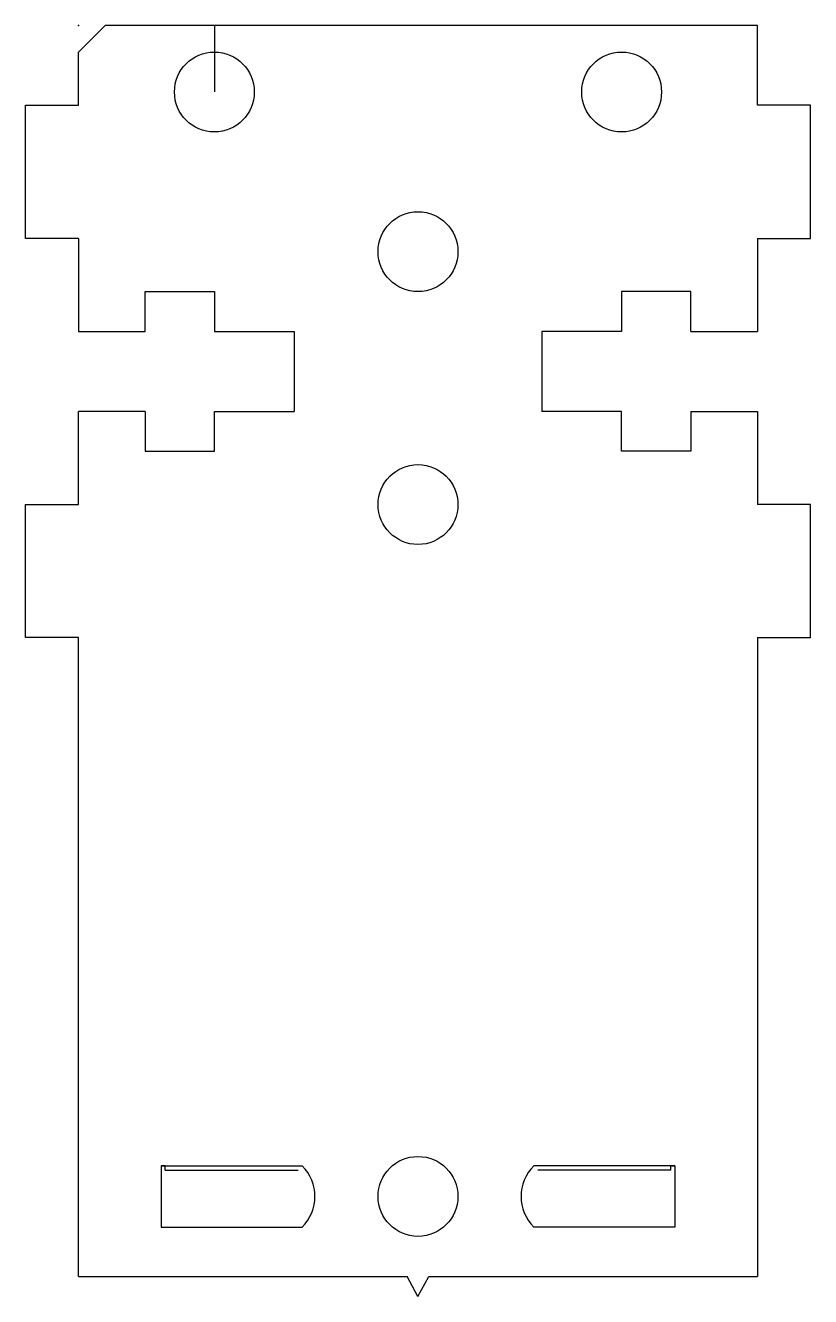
# Model space of a CAD drawing. Header units: millimetres. Extents: x -10.9 to 18.6, y -35.5 to 12.3.
import ezdxf

# ---------------------------------------------------------------- set-up
doc = ezdxf.new("R2010")
doc.units = ezdxf.units.MM
doc.header["$PDSIZE"] = -1
doc.linetypes.add('CENTERX2', pattern=[20.32, 12.7, -2.54, 2.54, -2.54])

msp = doc.modelspace()

# ---------------------------------------------------------------- linework, layer by layer
at = {"color": 7, "linetype": 'Continuous'}
for p, q in [((-7.933, 12.299), (-8.933, 11.299)), ((16.567, 12.299), (-7.933, 12.299)), ((16.567, 9.299), (16.567, 12.299)), ((-8.933, 9.299), (-8.933, 11.299)), ((-10.933, 4.299), (-10.933, 9.299)), ((-10.933, 9.299), (-8.933, 9.299)), ((18.567, 9.299), (16.567, 9.299)), ((18.567, 4.299), (18.567, 9.299)), ((-8.933, 4.299), (-10.933, 4.299)), ((-8.933, 4.299), (-8.933, 0.799)), ((16.567, 4.299), (18.567, 4.299)), ((16.567, 4.299), (16.567, 0.799)), ((-6.433, 0.799), (-6.433, 2.299)), ((-6.433, 2.299), (-3.833, 2.299)), ((-3.833, 2.299), (-3.833, 0.799)), ((14.067, 2.299), (11.467, 2.299)), ((11.467, 2.299), (11.467, 0.799)), ((14.067, 0.799), (14.067, 2.299)), ((-8.933, 0.799), (-6.433, 0.799)), ((-3.833, 0.799), (-0.833, 0.799)), ((-0.833, 0.799), (-0.833, -2.201)), ((11.467, 0.799), (8.467, 0.799)), ((8.467, 0.799), (8.467, -2.201)), ((14.067, 0.799), (16.567, 0.799)), ((-6.433, -2.201), (-8.933, -2.201)), ((-8.933, -5.701), (-8.933, -2.201)), ((-6.433, -2.201), (-6.433, -3.701)), ((-3.833, -3.701), (-3.833, -2.201)), ((-3.833, -2.201), (-0.833, -2.201)), ((11.467, -2.201), (8.467, -2.201)), ((11.467, -3.701), (11.467, -2.201)), ((14.067, -2.201), (14.067, -3.701)), ((14.067, -2.201), (16.567, -2.201)), ((16.567, -2.201), (16.567, -5.701)), ((-6.433, -3.701), (-3.833, -3.701)), ((14.067, -3.701), (11.467, -3.701)), ((-10.933, -10.701), (-10.933, -5.701)), ((-10.933, -5.701), (-8.933, -5.701)), ((18.567, -5.701), (16.567, -5.701)), ((18.567, -10.701), (18.567, -5.701)), ((-8.933, -10.701), (-10.933, -10.701)), ((-8.933, -34.701), (-8.933, -10.701)), ((16.567, -10.701), (18.567, -10.701)), ((16.567, -10.701), (16.567, -34.701)), ((-5.683, -30.543), (-5.833, -30.543)), ((-5.833, -30.543), (-0.533, -30.543)), ((-5.833, -30.543), (-5.833, -32.843)), ((-5.683, -30.701), (-5.683, -30.543)), ((13.467, -30.543), (8.167, -30.543)), ((13.317, -30.543), (13.467, -30.543)), ((13.317, -30.701), (13.317, -30.543)), ((13.467, -30.543), (13.467, -32.843)), ((-5.833, -32.843), (-0.533, -32.843)), ((13.467, -32.843), (8.167, -32.843)), ((-8.933, -34.701), (3.411, -34.701)), ((3.817, -35.456), (3.411, -34.701)), ((3.817, -35.456), (4.223, -34.701)), ((4.223, -34.701), (16.567, -34.701))]:
    msp.add_line(p, q, dxfattribs=at)
at = {"color": 7, "linetype": 'Continuous', "lineweight": 25}
for p, q in [((-7.933, 12.299), (-8.933, 11.299)), ((16.567, 12.299), (-7.933, 12.299)), ((16.567, 9.299), (16.567, 12.299)), ((-8.933, 9.299), (-8.933, 11.299)), ((-10.933, 4.299), (-10.933, 9.299)), ((-10.933, 9.299), (-8.933, 9.299)), ((18.567, 9.299), (16.567, 9.299)), ((18.567, 4.299), (18.567, 9.299)), ((-8.933, 4.299), (-10.933, 4.299)), ((-8.933, 4.299), (-8.933, 0.799)), ((16.567, 4.299), (18.567, 4.299)), ((16.567, 4.299), (16.567, 0.799)), ((-6.433, 2.299), (-3.833, 2.299)), ((-6.433, 0.799), (-6.433, 2.299)), ((-3.833, 2.299), (-3.833, 0.799)), ((14.067, 2.299), (11.467, 2.299)), ((11.467, 2.299), (11.467, 0.799)), ((14.067, 0.799), (14.067, 2.299)), ((-8.933, 0.799), (-6.433, 0.799)), ((-3.833, 0.799), (-0.833, 0.799)), ((-0.833, 0.799), (-0.833, -2.201)), ((11.467, 0.799), (8.467, 0.799)), ((8.467, 0.799), (8.467, -2.201)), ((14.067, 0.799), (16.567, 0.799)), ((-8.933, -5.701), (-8.933, -2.201)), ((-6.433, -2.201), (-8.933, -2.201)), ((-6.433, -2.201), (-6.433, -3.701)), ((-3.833, -3.701), (-3.833, -2.201)), ((-3.833, -2.201), (-0.833, -2.201)), ((11.467, -2.201), (8.467, -2.201)), ((11.467, -3.701), (11.467, -2.201)), ((14.067, -2.201), (14.067, -3.701)), ((14.067, -2.201), (16.567, -2.201)), ((16.567, -2.201), (16.567, -5.701)), ((-6.433, -3.701), (-3.833, -3.701)), ((14.067, -3.701), (11.467, -3.701)), ((-10.933, -10.701), (-10.933, -5.701)), ((-10.933, -5.701), (-8.933, -5.701)), ((18.567, -5.701), (16.567, -5.701)), ((18.567, -10.701), (18.567, -5.701)), ((-8.933, -10.701), (-10.933, -10.701)), ((-8.933, -34.701), (-8.933, -10.701)), ((16.567, -10.701), (18.567, -10.701)), ((16.567, -10.701), (16.567, -34.701)), ((-5.833, -30.543), (-5.833, -32.843)), ((-5.833, -30.543), (-0.533, -30.543)), ((13.467, -30.543), (8.167, -30.543)), ((13.467, -30.543), (13.467, -32.843)), ((-5.833, -32.843), (-0.533, -32.843)), ((13.467, -32.843), (8.167, -32.843)), ((-8.933, -34.701), (3.411, -34.701)), ((3.817, -35.456), (3.411, -34.701)), ((3.817, -35.456), (4.223, -34.701)), ((4.223, -34.701), (16.567, -34.701))]:
    msp.add_line(p, q, dxfattribs=at)
at = {"color": 7, "linetype": 'CENTERX2'}
for p, q in [((-3.833, 12.299), (-3.833, 9.799)), ((-5.683, -30.701), (-0.683, -30.701)), ((13.317, -30.701), (8.317, -30.701))]:
    msp.add_line(p, q, dxfattribs=at)
at = {"color": 7, "linetype": 'Continuous'}
for centre in [(-3.833, 9.799), (11.467, 9.799), (3.817, 3.799), (3.817, -5.701), (3.817, -31.693)]:
    msp.add_circle(centre, 1.5, dxfattribs=at)
at = {"color": 7, "linetype": 'Continuous', "lineweight": 25}
for centre in [(-3.833, 9.799), (11.467, 9.799), (3.817, 3.799), (3.817, -5.701), (3.817, -31.693)]:
    msp.add_circle(centre, 1.5, dxfattribs=at)
at = {"color": 7, "linetype": 'Continuous'}
for centre, start, end in [((-1.683, -31.693), 315, 45), ((9.317, -31.693), 135, 225)]:
    msp.add_arc(centre, 1.626, start, end, dxfattribs=at)
at = {"color": 7, "linetype": 'Continuous', "lineweight": 25}
for centre, start, end in [((-1.683, -31.693), 315, 45), ((9.317, -31.693), 135, 225)]:
    msp.add_arc(centre, 1.626, start, end, dxfattribs=at)
at = {"color": 7, "linetype": 'Continuous'}
msp.add_point((-8.933, 12.299), dxfattribs=at)

doc.saveas('drawing.dxf')
